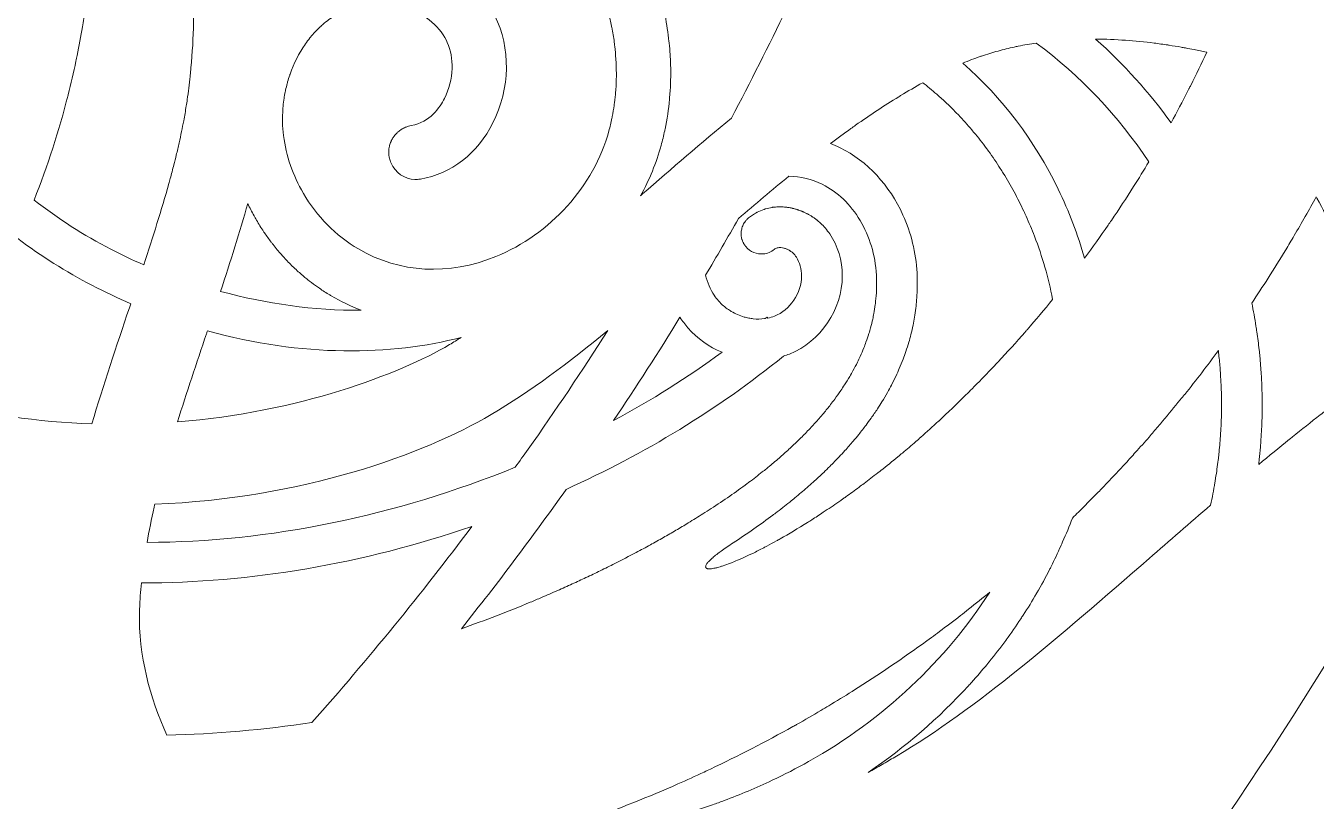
# Model space of a CAD drawing. Header units: millimetres. Extents: x -131 to 670, y -112 to 1620.
# Drawn here: x 575.5 to 638.5, y 616.4 to 654.2 of the extents above; entities that cross this region are included whole.
import ezdxf

# ---------------------------------------------------------------- set-up
doc = ezdxf.new("R2010")
doc.units = ezdxf.units.MM
doc.header["$MEASUREMENT"] = 0
doc.layers.add('Layer 2', color=7, linetype='Continuous')

msp = doc.modelspace()

# ---------------------------------------------------------------- linework, layer by layer
at = {"layer": 'Layer 2', "lineweight": 0}
for points, knots in [([(664.175, 641.206), (662.468, 635.203), (659.629, 627.808), (654.923, 620.434), (649.087, 611.29), (647.33, 603.742), (647.394, 597.102), (644.49, 602.419), (639.906, 607.649), (631.881, 612.396), (637.92, 620.858), (643.304, 629.879), (647.962, 639.405), (655.698, 655.229), (661.109, 671.778), (664.175, 688.645), (664.175, 688.645), (664.175, 641.206), (664.175, 641.206)], [0, 0, 0, 0, 1, 1, 1, 2, 2, 2, 3, 3, 3, 4, 4, 4, 5, 5, 5, 6, 6, 6, 6]), ([(569.285, 653.463), (571.447, 656.451), (573.453, 659.531), (575.301, 662.694), (575.356, 662.788), (575.411, 662.883), (575.466, 662.978), (575.902, 663.729), (576.332, 664.483), (576.75, 665.244), (576.859, 664.038), (576.919, 662.822), (576.923, 661.597), (576.706, 661.38), (576.5, 661.153), (576.29, 660.929), (576.185, 660.817), (576.076, 660.709), (575.973, 660.595), (575.793, 660.397), (575.621, 660.193), (575.447, 659.991), (575.309, 659.831), (575.17, 659.674), (575.036, 659.512), (574.878, 659.32), (574.726, 659.124), (574.573, 658.93), (574.429, 658.747), (574.285, 658.565), (574.146, 658.379), (574.006, 658.193), (573.871, 658.004), (573.736, 657.815), (573.59, 657.612), (573.446, 657.407), (573.305, 657.2), (573.183, 657.02), (573.063, 656.839), (572.945, 656.657), (572.798, 656.431), (572.655, 656.202), (572.514, 655.973), (572.409, 655.802), (572.306, 655.631), (572.204, 655.457), (572.056, 655.205), (571.913, 654.951), (571.773, 654.695), (571.686, 654.537), (571.599, 654.38), (571.516, 654.221), (571.365, 653.935), (571.221, 653.646), (571.079, 653.355), (571.013, 653.219), (570.945, 653.085), (570.881, 652.949), (570.721, 652.608), (570.569, 652.264), (570.422, 651.917), (570.389, 651.841), (570.352, 651.766), (570.32, 651.689), (570.103, 652.015), (569.893, 652.345), (569.692, 652.678), (569.619, 652.8), (569.466, 653.096), (569.285, 653.463)], [0, 0, 0, 0, 1, 1, 1, 2, 2, 2, 3, 3, 3, 4, 4, 4, 5, 5, 5, 6, 6, 6, 7, 7, 7, 8, 8, 8, 9, 9, 9, 10, 10, 10, 11, 11, 11, 12, 12, 12, 13, 13, 13, 14, 14, 14, 15, 15, 15, 16, 16, 16, 17, 17, 17, 18, 18, 18, 19, 19, 19, 20, 20, 20, 21, 21, 21, 22, 22, 22, 23, 23, 23, 23]), ([(591.742, 643.302), (590.634, 643.949), (589.706, 644.903), (589.055, 646.017), (588.549, 646.884), (588.21, 647.847), (588.086, 648.837), (588.031, 649.274), (588.021, 649.712), (588.054, 650.143), (588.055, 650.154), (588.056, 650.164), (588.057, 650.174), (588.067, 650.302), (588.081, 650.429), (588.098, 650.556), (588.102, 650.581), (588.106, 650.607), (588.11, 650.632), (588.127, 650.744), (588.146, 650.855), (588.168, 650.965), (588.174, 650.994), (588.18, 651.023), (588.187, 651.052), (588.21, 651.161), (588.236, 651.268), (588.264, 651.374), (588.271, 651.4), (588.278, 651.427), (588.286, 651.452), (588.317, 651.565), (588.352, 651.676), (588.389, 651.786), (588.395, 651.804), (588.401, 651.822), (588.407, 651.84), (588.59, 652.362), (588.836, 652.851), (589.138, 653.287), (589.143, 653.296), (589.149, 653.303), (589.155, 653.311), (589.224, 653.41), (589.296, 653.506), (589.371, 653.599), (589.381, 653.612), (589.391, 653.625), (589.401, 653.637), (589.474, 653.727), (589.55, 653.813), (589.628, 653.897), (589.638, 653.907), (589.648, 653.918), (589.658, 653.929), (589.741, 654.016), (589.827, 654.1), (589.916, 654.181), (589.921, 654.185), (589.925, 654.189), (589.93, 654.193), (590.122, 654.366), (590.327, 654.521), (590.543, 654.657), (590.684, 654.745), (590.833, 654.822), (590.989, 654.891), (591.013, 654.902), (591.038, 654.912), (591.063, 654.921), (591.193, 654.976), (591.327, 655.024), (591.464, 655.066), (591.498, 655.076), (591.532, 655.085), (591.566, 655.095), (591.706, 655.133), (591.849, 655.164), (591.994, 655.189), (592.02, 655.194), (592.047, 655.199), (592.074, 655.203), (592.248, 655.229), (592.423, 655.246), (592.601, 655.252), (592.703, 655.255), (592.806, 655.254), (592.909, 655.25), (593.004, 655.245), (593.099, 655.238), (593.194, 655.229), (593.243, 655.224), (593.292, 655.218), (593.341, 655.212), (593.438, 655.199), (593.535, 655.183), (593.631, 655.166), (593.731, 655.145), (593.83, 655.123), (593.928, 655.096), (594.891, 654.829), (595.641, 654.253), (596.038, 653.473), (596.054, 653.441), (596.065, 653.406), (596.08, 653.374), (596.247, 653.001), (596.327, 652.561), (596.312, 652.107), (596.295, 651.611), (596.172, 651.1), (595.944, 650.646), (595.729, 650.219), (595.233, 649.479), (594.323, 649.325), (594.234, 649.31), (594.15, 649.284), (594.069, 649.253), (594.062, 649.25), (594.055, 649.246), (594.047, 649.243), (593.977, 649.215), (593.911, 649.181), (593.848, 649.142), (593.833, 649.133), (593.819, 649.122), (593.804, 649.112), (593.751, 649.076), (593.7, 649.037), (593.653, 648.994), (593.638, 648.98), (593.624, 648.965), (593.609, 648.951), (593.566, 648.907), (593.526, 648.861), (593.489, 648.811), (593.476, 648.795), (593.464, 648.779), (593.452, 648.761), (593.417, 648.709), (593.386, 648.655), (593.358, 648.598), (593.35, 648.582), (593.341, 648.566), (593.334, 648.549), (593.306, 648.484), (593.283, 648.418), (593.265, 648.349), (593.263, 648.338), (593.258, 648.328), (593.256, 648.317), (593.237, 648.235), (593.224, 648.152), (593.221, 648.067), (593.218, 647.979), (593.224, 647.89), (593.239, 647.8), (593.24, 647.794), (593.242, 647.79), (593.243, 647.785), (593.258, 647.706), (593.279, 647.629), (593.306, 647.556), (593.306, 647.556), (593.306, 647.556), (593.306, 647.556), (593.315, 647.532), (593.326, 647.511), (593.337, 647.489), (593.54, 647.026), (593.99, 646.714), (594.498, 646.696), (594.585, 646.693), (594.675, 646.699), (594.765, 646.714), (596.268, 646.969), (597.56, 647.968), (598.308, 649.456), (599.15, 651.129), (599.183, 653.129), (598.396, 654.674), (598.395, 654.675), (598.395, 654.675), (598.395, 654.676), (598.395, 654.676), (598.395, 654.676), (598.395, 654.676), (597.656, 656.125), (596.321, 657.18), (594.633, 657.647), (594.632, 657.648), (594.632, 657.648), (594.631, 657.648), (594.481, 657.69), (594.329, 657.723), (594.176, 657.753), (594.131, 657.762), (594.086, 657.771), (594.041, 657.78), (594.026, 657.782), (594.011, 657.786), (593.996, 657.789), (593.932, 657.8), (593.868, 657.809), (593.804, 657.818), (593.79, 657.82), (593.777, 657.821), (593.764, 657.823), (593.635, 657.841), (593.507, 657.856), (593.378, 657.868), (593.361, 657.869), (593.345, 657.872), (593.328, 657.874), (593.263, 657.879), (593.2, 657.885), (593.135, 657.889), (593.125, 657.889), (593.115, 657.889), (593.106, 657.889), (592.956, 657.896), (592.807, 657.897), (592.657, 657.896), (592.602, 657.895), (592.546, 657.9), (592.491, 657.898), (592.49, 657.898), (592.488, 657.898), (592.487, 657.898), (592.452, 657.897), (592.418, 657.891), (592.383, 657.889), (592.222, 657.881), (592.063, 657.867), (591.903, 657.849), (591.886, 657.846), (591.87, 657.846), (591.853, 657.844), (591.807, 657.839), (591.762, 657.833), (591.716, 657.827), (591.704, 657.825), (591.691, 657.821), (591.679, 657.82), (591.495, 657.792), (591.314, 657.759), (591.134, 657.717), (591.125, 657.715), (591.117, 657.714), (591.108, 657.712), (591.074, 657.705), (591.041, 657.694), (591.007, 657.686), (590.988, 657.681), (590.969, 657.674), (590.949, 657.669), (590.808, 657.632), (590.668, 657.591), (590.53, 657.545), (590.509, 657.538), (590.488, 657.534), (590.467, 657.526), (590.434, 657.515), (590.401, 657.505), (590.368, 657.494), (590.359, 657.49), (590.351, 657.486), (590.342, 657.483), (590.169, 657.42), (590, 657.349), (589.834, 657.272), (589.825, 657.268), (589.814, 657.264), (589.805, 657.26), (589.764, 657.241), (589.724, 657.221), (589.684, 657.202), (589.67, 657.195), (589.657, 657.186), (589.644, 657.179), (589.502, 657.108), (589.363, 657.032), (589.227, 656.95), (589.198, 656.933), (589.168, 656.919), (589.14, 656.902), (589.139, 656.902), (589.139, 656.902), (589.138, 656.901), (588.864, 656.73), (588.603, 656.539), (588.356, 656.331), (588.109, 656.123), (587.876, 655.898), (587.655, 655.66), (587.585, 658.717), (587.08, 661.66), (586.138, 664.48), (586.998, 664.769), (587.87, 664.992), (588.747, 665.125), (593.1, 662.166), (597.822, 659.708), (602.828, 657.838), (602.941, 657.619), (603.045, 657.397), (603.146, 657.174), (603.173, 657.112), (603.199, 657.051), (603.226, 656.989), (603.303, 656.811), (603.376, 656.632), (603.445, 656.452), (603.466, 656.4), (603.487, 656.347), (603.506, 656.295), (603.591, 656.065), (603.671, 655.834), (603.743, 655.602), (603.752, 655.572), (603.76, 655.542), (603.769, 655.512), (603.831, 655.308), (603.888, 655.104), (603.939, 654.899), (603.954, 654.841), (603.968, 654.783), (603.982, 654.725), (604.032, 654.516), (604.077, 654.308), (604.116, 654.099), (604.121, 654.073), (604.127, 654.048), (604.132, 654.022), (604.175, 653.783), (604.211, 653.544), (604.24, 653.306), (604.245, 653.265), (604.249, 653.224), (604.253, 653.183), (604.276, 652.982), (604.293, 652.782), (604.306, 652.581), (604.309, 652.534), (604.312, 652.486), (604.315, 652.438), (604.327, 652.202), (604.334, 651.967), (604.331, 651.733), (604.329, 651.513), (604.32, 651.296), (604.305, 651.079), (604.303, 651.043), (604.299, 651.007), (604.296, 650.971), (604.282, 650.793), (604.264, 650.616), (604.242, 650.44), (604.236, 650.394), (604.229, 650.348), (604.223, 650.302), (604.198, 650.124), (604.168, 649.947), (604.134, 649.772), (604.128, 649.741), (604.122, 649.71), (604.116, 649.679), (604.073, 649.469), (604.024, 649.262), (603.967, 649.057), (603.226, 646.364), (601.111, 644.017), (598.447, 642.932), (596.141, 641.993), (593.76, 642.124), (591.742, 643.302)], [0, 0, 0, 0, 1, 1, 1, 2, 2, 2, 3, 3, 3, 4, 4, 4, 5, 5, 5, 6, 6, 6, 7, 7, 7, 8, 8, 8, 9, 9, 9, 10, 10, 10, 11, 11, 11, 12, 12, 12, 13, 13, 13, 14, 14, 14, 15, 15, 15, 16, 16, 16, 17, 17, 17, 18, 18, 18, 19, 19, 19, 20, 20, 20, 21, 21, 21, 22, 22, 22, 23, 23, 23, 24, 24, 24, 25, 25, 25, 26, 26, 26, 27, 27, 27, 28, 28, 28, 29, 29, 29, 30, 30, 30, 31, 31, 31, 32, 32, 32, 33, 33, 33, 34, 34, 34, 35, 35, 35, 36, 36, 36, 37, 37, 37, 38, 38, 38, 39, 39, 39, 40, 40, 40, 41, 41, 41, 42, 42, 42, 43, 43, 43, 44, 44, 44, 45, 45, 45, 46, 46, 46, 47, 47, 47, 48, 48, 48, 49, 49, 49, 50, 50, 50, 51, 51, 51, 52, 52, 52, 53, 53, 53, 54, 54, 54, 55, 55, 55, 56, 56, 56, 57, 57, 57, 58, 58, 58, 59, 59, 59, 60, 60, 60, 61, 61, 61, 62, 62, 62, 63, 63, 63, 64, 64, 64, 65, 65, 65, 66, 66, 66, 67, 67, 67, 68, 68, 68, 69, 69, 69, 70, 70, 70, 71, 71, 71, 72, 72, 72, 73, 73, 73, 74, 74, 74, 75, 75, 75, 76, 76, 76, 77, 77, 77, 78, 78, 78, 79, 79, 79, 80, 80, 80, 81, 81, 81, 82, 82, 82, 83, 83, 83, 84, 84, 84, 85, 85, 85, 86, 86, 86, 87, 87, 87, 88, 88, 88, 89, 89, 89, 90, 90, 90, 91, 91, 91, 92, 92, 92, 93, 93, 93, 94, 94, 94, 95, 95, 95, 96, 96, 96, 97, 97, 97, 98, 98, 98, 99, 99, 99, 100, 100, 100, 101, 101, 101, 102, 102, 102, 103, 103, 103, 104, 104, 104, 105, 105, 105, 106, 106, 106, 107, 107, 107, 108, 108, 108, 109, 109, 109, 110, 110, 110, 111, 111, 111, 112, 112, 112, 113, 113, 113, 114, 114, 114, 115, 115, 115, 116, 116, 116, 117, 117, 117, 118, 118, 118, 119, 119, 119, 120, 120, 120, 121, 121, 121, 122, 122, 122, 123, 123, 123, 124, 124, 124, 125, 125, 125, 125]), ([(579.651, 643.29), (578.333, 643.976), (577.085, 644.779), (575.911, 645.689), (576.57, 647.357), (577.123, 649.067), (577.567, 650.811), (577.569, 650.817), (577.57, 650.824), (577.572, 650.83), (577.71, 651.371), (577.836, 651.916), (577.952, 652.463), (577.972, 652.559), (577.991, 652.654), (578.011, 652.75), (578.106, 653.212), (578.194, 653.676), (578.273, 654.142), (578.296, 654.276), (578.319, 654.41), (578.341, 654.545), (578.412, 654.983), (578.475, 655.422), (578.532, 655.863), (578.551, 656.008), (578.571, 656.152), (578.589, 656.297), (578.644, 656.76), (578.691, 657.224), (578.731, 657.69), (578.741, 657.804), (578.754, 657.918), (578.763, 658.033), (578.809, 658.616), (578.847, 659.202), (578.869, 659.79), (579.313, 660.231), (579.766, 660.664), (580.24, 661.075), (580.48, 661.283), (580.725, 661.48), (580.972, 661.673), (581.142, 661.805), (581.313, 661.934), (581.487, 662.059), (581.591, 662.134), (581.695, 662.208), (581.8, 662.281), (581.973, 662.4), (582.147, 662.516), (582.322, 662.629), (582.385, 662.669), (582.447, 662.712), (582.51, 662.751), (582.598, 662.471), (582.68, 662.189), (582.758, 661.906), (582.773, 661.849), (582.788, 661.792), (582.803, 661.735), (582.864, 661.509), (582.921, 661.283), (582.975, 661.056), (582.993, 660.984), (583.01, 660.911), (583.026, 660.839), (583.079, 660.61), (583.128, 660.382), (583.174, 660.152), (583.186, 660.094), (583.198, 660.037), (583.21, 659.979), (583.323, 659.398), (583.416, 658.812), (583.49, 658.221), (583.497, 658.167), (583.502, 658.112), (583.509, 658.057), (583.537, 657.817), (583.562, 657.576), (583.584, 657.334), (583.591, 657.264), (583.597, 657.194), (583.603, 657.124), (583.623, 656.879), (583.64, 656.633), (583.654, 656.386), (583.656, 656.334), (583.66, 656.283), (583.663, 656.231), (583.678, 655.928), (583.688, 655.623), (583.694, 655.318), (583.699, 654.959), (583.697, 654.597), (583.689, 654.235), (583.688, 654.181), (583.687, 654.126), (583.685, 654.072), (583.665, 653.341), (583.617, 652.603), (583.541, 651.859), (583.537, 651.813), (583.532, 651.767), (583.527, 651.721), (583.487, 651.345), (583.441, 650.969), (583.386, 650.59), (583.372, 650.489), (583.352, 650.385), (583.336, 650.283), (583.298, 650.042), (583.259, 649.8), (583.213, 649.555), (583.18, 649.381), (583.143, 649.204), (583.107, 649.028), (583.069, 648.845), (583.031, 648.662), (582.989, 648.478), (582.945, 648.281), (582.898, 648.083), (582.85, 647.884), (582.812, 647.726), (582.771, 647.567), (582.73, 647.408), (582.673, 647.185), (582.616, 646.962), (582.555, 646.737), (582.533, 646.655), (582.508, 646.572), (582.486, 646.49), (582.129, 645.207), (581.71, 643.886), (581.262, 642.529), (580.7, 642.77), (580.162, 643.025), (579.651, 643.29)], [0, 0, 0, 0, 1, 1, 1, 2, 2, 2, 3, 3, 3, 4, 4, 4, 5, 5, 5, 6, 6, 6, 7, 7, 7, 8, 8, 8, 9, 9, 9, 10, 10, 10, 11, 11, 11, 12, 12, 12, 13, 13, 13, 14, 14, 14, 15, 15, 15, 16, 16, 16, 17, 17, 17, 18, 18, 18, 19, 19, 19, 20, 20, 20, 21, 21, 21, 22, 22, 22, 23, 23, 23, 24, 24, 24, 25, 25, 25, 26, 26, 26, 27, 27, 27, 28, 28, 28, 29, 29, 29, 30, 30, 30, 31, 31, 31, 32, 32, 32, 33, 33, 33, 34, 34, 34, 35, 35, 35, 36, 36, 36, 37, 37, 37, 38, 38, 38, 39, 39, 39, 40, 40, 40, 41, 41, 41, 42, 42, 42, 43, 43, 43, 44, 44, 44, 45, 45, 45, 46, 46, 46, 46]), ([(606.983, 652.123), (606.979, 652.31), (606.972, 652.498), (606.961, 652.686), (606.959, 652.723), (606.957, 652.76), (606.955, 652.797), (606.943, 652.979), (606.928, 653.161), (606.909, 653.343), (606.906, 653.371), (606.904, 653.399), (606.901, 653.426), (606.855, 653.846), (606.792, 654.267), (606.71, 654.687), (606.702, 654.727), (606.693, 654.767), (606.685, 654.807), (606.651, 654.972), (606.615, 655.136), (606.576, 655.3), (606.563, 655.355), (606.55, 655.41), (606.536, 655.465), (606.497, 655.624), (606.454, 655.783), (606.409, 655.941), (606.396, 655.988), (606.384, 656.034), (606.37, 656.081), (606.311, 656.285), (606.248, 656.488), (606.18, 656.691), (608.288, 656.031), (610.44, 655.47), (612.633, 655.02), (611.774, 653.225), (610.877, 651.448), (609.945, 649.686), (608.479, 648.482), (607.037, 647.227), (605.611, 645.985), (605.594, 645.97), (605.577, 645.956), (605.561, 645.942), (605.545, 645.928), (605.53, 645.915), (605.515, 645.901), (605.944, 646.68), (606.285, 647.503), (606.519, 648.353), (606.585, 648.59), (606.641, 648.83), (606.692, 649.071), (606.697, 649.096), (606.703, 649.121), (606.708, 649.146), (606.808, 649.628), (606.881, 650.115), (606.926, 650.608), (606.929, 650.633), (606.931, 650.659), (606.933, 650.684), (606.973, 651.142), (606.99, 651.602), (606.984, 652.066), (606.984, 652.085), (606.983, 652.104), (606.983, 652.123)], [0, 0, 0, 0, 1, 1, 1, 2, 2, 2, 3, 3, 3, 4, 4, 4, 5, 5, 5, 6, 6, 6, 7, 7, 7, 8, 8, 8, 9, 9, 9, 10, 10, 10, 11, 11, 11, 12, 12, 12, 13, 13, 13, 14, 14, 14, 15, 15, 15, 16, 16, 16, 17, 17, 17, 18, 18, 18, 19, 19, 19, 20, 20, 20, 21, 21, 21, 22, 22, 22, 23, 23, 23, 23]), ([(621.244, 652.369), (621.525, 652.489), (621.811, 652.596), (622.098, 652.695), (622.117, 652.702), (622.137, 652.708), (622.157, 652.715), (622.424, 652.806), (622.693, 652.887), (622.963, 652.962), (622.996, 652.97), (623.028, 652.98), (623.061, 652.988), (623.323, 653.059), (623.586, 653.121), (623.851, 653.176), (623.884, 653.183), (623.918, 653.191), (623.952, 653.198), (624.241, 653.257), (624.532, 653.309), (624.823, 653.351), (624.823, 653.351), (624.824, 653.352), (624.824, 653.352), (626.972, 651.762), (628.848, 649.785), (630.321, 647.551), (630.321, 647.551), (630.321, 647.551), (630.321, 647.551), (630.079, 647.148), (629.833, 646.747), (629.582, 646.349), (629.582, 646.349), (629.581, 646.349), (629.581, 646.349), (629.229, 645.791), (628.865, 645.241), (628.493, 644.695), (628.441, 644.618), (628.388, 644.541), (628.335, 644.464), (627.961, 643.921), (627.579, 643.382), (627.185, 642.851), (626.855, 644.012), (626.424, 645.139), (625.902, 646.215), (624.753, 648.582), (623.163, 650.697), (621.244, 652.369)], [0, 0, 0, 0, 1, 1, 1, 2, 2, 2, 3, 3, 3, 4, 4, 4, 5, 5, 5, 6, 6, 6, 7, 7, 7, 8, 8, 8, 9, 9, 9, 10, 10, 10, 11, 11, 11, 12, 12, 12, 13, 13, 13, 14, 14, 14, 15, 15, 15, 16, 16, 16, 17, 17, 17, 17]), ([(627.724, 653.544), (628.706, 653.537), (629.667, 653.463), (630.579, 653.348), (630.579, 653.348), (630.58, 653.348), (630.58, 653.348), (630.805, 653.32), (631.027, 653.289), (631.246, 653.256), (631.27, 653.252), (631.294, 653.248), (631.318, 653.244), (631.514, 653.214), (631.707, 653.183), (631.897, 653.149), (631.967, 653.137), (632.035, 653.123), (632.105, 653.111), (632.248, 653.084), (632.392, 653.058), (632.531, 653.03), (632.737, 652.989), (632.939, 652.947), (633.137, 652.903), (633.137, 652.903), (633.149, 652.901), (633.149, 652.901), (633.149, 652.901), (633.149, 652.901), (633.149, 652.9), (632.897, 652.357), (632.636, 651.82), (632.368, 651.286), (632.344, 651.237), (632.318, 651.187), (632.293, 651.139), (632.273, 651.098), (632.252, 651.057), (632.231, 651.016), (631.965, 650.493), (631.693, 649.973), (631.412, 649.458), (630.339, 650.949), (629.096, 652.322), (627.724, 653.544)], [0, 0, 0, 0, 1, 1, 1, 2, 2, 2, 3, 3, 3, 4, 4, 4, 5, 5, 5, 6, 6, 6, 7, 7, 7, 8, 8, 8, 9, 9, 9, 10, 10, 10, 11, 11, 11, 12, 12, 12, 13, 13, 13, 14, 14, 14, 15, 15, 15, 15]), ([(621.698, 636.482), (621.597, 636.381), (621.496, 636.28), (621.394, 636.178), (620.957, 635.748), (620.516, 635.32), (620.065, 634.903), (620.065, 634.903), (620.062, 634.9), (620.062, 634.9), (620.06, 634.899), (620.059, 634.898), (620.058, 634.896), (619.77, 634.629), (619.483, 634.373), (619.198, 634.121), (619.114, 634.048), (619.032, 633.977), (618.95, 633.905), (618.73, 633.714), (618.51, 633.527), (618.292, 633.345), (618.22, 633.285), (618.149, 633.224), (618.078, 633.165), (617.799, 632.935), (617.522, 632.711), (617.249, 632.495), (617.196, 632.454), (617.144, 632.414), (617.092, 632.374), (616.866, 632.197), (616.642, 632.026), (616.42, 631.86), (616.34, 631.8), (616.26, 631.74), (616.181, 631.681), (615.961, 631.519), (615.744, 631.361), (615.529, 631.208), (615.481, 631.174), (615.432, 631.138), (615.384, 631.105), (615.127, 630.923), (614.874, 630.75), (614.627, 630.584), (614.561, 630.54), (614.497, 630.498), (614.432, 630.455), (614.242, 630.329), (614.054, 630.207), (613.871, 630.089), (613.802, 630.046), (613.734, 630.002), (613.667, 629.96), (613.196, 629.664), (612.747, 629.397), (612.326, 629.159), (612.266, 629.124), (612.206, 629.091), (612.147, 629.059), (611.988, 628.97), (611.833, 628.887), (611.683, 628.807), (611.633, 628.78), (611.582, 628.753), (611.533, 628.727), (611.343, 628.628), (611.16, 628.536), (610.987, 628.451), (610.953, 628.435), (610.924, 628.422), (610.892, 628.407), (610.749, 628.338), (610.613, 628.275), (610.483, 628.216), (610.436, 628.196), (610.39, 628.175), (610.344, 628.156), (610.219, 628.101), (610.1, 628.052), (609.987, 628.007), (609.962, 627.997), (609.934, 627.984), (609.909, 627.975), (609.776, 627.924), (609.655, 627.88), (609.542, 627.843), (609.513, 627.833), (609.487, 627.826), (609.459, 627.817), (609.376, 627.791), (609.298, 627.769), (609.228, 627.751), (609.201, 627.745), (609.174, 627.738), (609.15, 627.733), (609.065, 627.714), (608.987, 627.7), (608.925, 627.695), (608.925, 627.695), (608.923, 627.695), (608.923, 627.695), (608.865, 627.691), (608.82, 627.694), (608.783, 627.702), (608.771, 627.705), (608.764, 627.709), (608.754, 627.713), (608.733, 627.721), (608.716, 627.732), (608.704, 627.746), (608.699, 627.753), (608.695, 627.761), (608.692, 627.769), (608.687, 627.786), (608.688, 627.807), (608.694, 627.83), (608.696, 627.84), (608.697, 627.848), (608.701, 627.859), (608.702, 627.861), (608.703, 627.863), (608.704, 627.865), (608.719, 627.9), (608.745, 627.94), (608.781, 627.986), (608.785, 627.991), (608.791, 627.996), (608.795, 628.002), (608.826, 628.039), (608.867, 628.081), (608.912, 628.125), (608.949, 628.161), (608.99, 628.199), (609.037, 628.239), (609.065, 628.264), (609.097, 628.29), (609.129, 628.317), (609.194, 628.37), (609.265, 628.426), (609.344, 628.486), (609.376, 628.51), (609.408, 628.534), (609.442, 628.558), (609.611, 628.681), (609.807, 628.817), (610.038, 628.966), (610.725, 629.412), (611.367, 629.863), (611.976, 630.318), (612.015, 630.348), (612.057, 630.377), (612.097, 630.407), (612.337, 630.589), (612.567, 630.772), (612.795, 630.955), (612.88, 631.024), (612.968, 631.092), (613.051, 631.16), (613.255, 631.327), (613.448, 631.496), (613.642, 631.664), (613.74, 631.75), (613.84, 631.835), (613.936, 631.921), (614.113, 632.081), (614.282, 632.242), (614.451, 632.403), (614.551, 632.499), (614.652, 632.594), (614.749, 632.691), (614.906, 632.846), (615.056, 633.003), (615.204, 633.159), (615.301, 633.262), (615.399, 633.365), (615.492, 633.468), (615.631, 633.621), (615.764, 633.775), (615.894, 633.929), (615.986, 634.037), (616.077, 634.146), (616.165, 634.254), (616.287, 634.406), (616.405, 634.558), (616.519, 634.71), (616.604, 634.822), (616.686, 634.935), (616.766, 635.048), (616.873, 635.198), (616.977, 635.349), (617.076, 635.5), (617.152, 635.616), (617.225, 635.733), (617.297, 635.85), (617.389, 635.999), (617.479, 636.149), (617.564, 636.3), (617.631, 636.419), (617.694, 636.539), (617.756, 636.659), (617.834, 636.808), (617.912, 636.958), (617.982, 637.108), (618.04, 637.23), (618.092, 637.353), (618.144, 637.475), (618.209, 637.625), (618.274, 637.774), (618.331, 637.925), (618.378, 638.049), (618.419, 638.174), (618.461, 638.299), (618.512, 638.449), (618.565, 638.598), (618.609, 638.748), (618.646, 638.875), (618.675, 639.003), (618.707, 639.13), (618.744, 639.28), (618.785, 639.429), (618.816, 639.58), (618.842, 639.709), (618.859, 639.839), (618.88, 639.968), (618.905, 640.118), (618.934, 640.268), (618.951, 640.418), (618.967, 640.548), (618.972, 640.678), (618.982, 640.808), (618.995, 640.972), (619.011, 641.137), (619.016, 641.302), (619.023, 641.56), (619.021, 641.819), (619.008, 642.078), (619.008, 642.095), (619.009, 642.113), (619.008, 642.13), (618.955, 643.129), (618.715, 644.091), (618.322, 644.958), (617.667, 646.403), (616.589, 647.587), (615.25, 648.243), (615.096, 648.319), (614.937, 648.381), (614.778, 648.442), (614.778, 648.443), (614.779, 648.443), (614.779, 648.444), (615.113, 648.695), (615.449, 648.94), (615.784, 649.18), (615.86, 649.234), (615.936, 649.289), (616.012, 649.342), (616.71, 649.836), (617.411, 650.302), (618.115, 650.732), (618.146, 650.751), (618.178, 650.77), (618.208, 650.789), (618.568, 651.006), (618.927, 651.215), (619.286, 651.413), (619.286, 651.413), (619.289, 651.414), (619.289, 651.414), (619.313, 651.396), (619.335, 651.376), (619.359, 651.357), (619.595, 651.172), (619.826, 650.977), (620.052, 650.778), (620.128, 650.71), (620.203, 650.642), (620.278, 650.574), (620.51, 650.361), (620.737, 650.143), (620.957, 649.916), (620.981, 649.891), (621.006, 649.866), (621.03, 649.841), (621.253, 649.607), (621.468, 649.365), (621.678, 649.117), (621.739, 649.045), (621.8, 648.973), (621.86, 648.9), (622.071, 648.643), (622.277, 648.381), (622.474, 648.111), (622.483, 648.098), (622.492, 648.086), (622.501, 648.073), (622.701, 647.798), (622.89, 647.514), (623.074, 647.226), (623.123, 647.151), (623.17, 647.074), (623.218, 646.998), (623.401, 646.702), (623.578, 646.403), (623.745, 646.095), (623.745, 646.094), (623.746, 646.093), (623.747, 646.092), (623.915, 645.782), (624.071, 645.464), (624.221, 645.143), (624.257, 645.066), (624.293, 644.988), (624.328, 644.91), (624.474, 644.586), (624.615, 644.259), (624.742, 643.926), (625.124, 642.932), (625.422, 641.899), (625.628, 640.843), (625.223, 640.344), (624.807, 639.851), (624.384, 639.364), (624.35, 639.325), (624.315, 639.285), (624.281, 639.246), (623.851, 638.753), (623.413, 638.267), (622.965, 637.789), (622.963, 637.786), (622.961, 637.784), (622.959, 637.782), (622.952, 637.775), (622.944, 637.767), (622.937, 637.76), (622.837, 637.652), (622.731, 637.548), (622.629, 637.443), (622.322, 637.119), (622.014, 636.798), (621.698, 636.482)], [0, 0, 0, 0, 1, 1, 1, 2, 2, 2, 3, 3, 3, 4, 4, 4, 5, 5, 5, 6, 6, 6, 7, 7, 7, 8, 8, 8, 9, 9, 9, 10, 10, 10, 11, 11, 11, 12, 12, 12, 13, 13, 13, 14, 14, 14, 15, 15, 15, 16, 16, 16, 17, 17, 17, 18, 18, 18, 19, 19, 19, 20, 20, 20, 21, 21, 21, 22, 22, 22, 23, 23, 23, 24, 24, 24, 25, 25, 25, 26, 26, 26, 27, 27, 27, 28, 28, 28, 29, 29, 29, 30, 30, 30, 31, 31, 31, 32, 32, 32, 33, 33, 33, 34, 34, 34, 35, 35, 35, 36, 36, 36, 37, 37, 37, 38, 38, 38, 39, 39, 39, 40, 40, 40, 41, 41, 41, 42, 42, 42, 43, 43, 43, 44, 44, 44, 45, 45, 45, 46, 46, 46, 47, 47, 47, 48, 48, 48, 49, 49, 49, 50, 50, 50, 51, 51, 51, 52, 52, 52, 53, 53, 53, 54, 54, 54, 55, 55, 55, 56, 56, 56, 57, 57, 57, 58, 58, 58, 59, 59, 59, 60, 60, 60, 61, 61, 61, 62, 62, 62, 63, 63, 63, 64, 64, 64, 65, 65, 65, 66, 66, 66, 67, 67, 67, 68, 68, 68, 69, 69, 69, 70, 70, 70, 71, 71, 71, 72, 72, 72, 73, 73, 73, 74, 74, 74, 75, 75, 75, 76, 76, 76, 77, 77, 77, 78, 78, 78, 79, 79, 79, 80, 80, 80, 81, 81, 81, 82, 82, 82, 83, 83, 83, 84, 84, 84, 85, 85, 85, 86, 86, 86, 87, 87, 87, 88, 88, 88, 89, 89, 89, 90, 90, 90, 91, 91, 91, 92, 92, 92, 93, 93, 93, 94, 94, 94, 95, 95, 95, 96, 96, 96, 97, 97, 97, 98, 98, 98, 99, 99, 99, 100, 100, 100, 101, 101, 101, 102, 102, 102, 103, 103, 103, 104, 104, 104, 105, 105, 105, 106, 106, 106, 107, 107, 107, 108, 108, 108, 109, 109, 109, 110, 110, 110, 111, 111, 111, 112, 112, 112, 113, 113, 113, 114, 114, 114, 114]), ([(596.768, 624.774), (598.542, 626.998), (600.244, 629.267), (601.882, 631.574), (605.704, 633.297), (609.303, 635.482), (612.49, 638.077), (612.588, 638.107), (612.686, 638.138), (612.782, 638.176), (614.3, 638.783), (615.36, 640.35), (615.358, 641.985), (615.358, 642.74), (615.14, 643.458), (614.746, 644.036), (614.615, 644.229), (614.464, 644.406), (614.296, 644.565), (614.238, 644.619), (614.177, 644.671), (614.113, 644.721), (614.111, 644.723), (614.108, 644.724), (614.105, 644.727), (614.104, 644.727), (614.104, 644.728), (614.103, 644.728), (614.086, 644.741), (614.069, 644.753), (614.052, 644.765), (614.007, 644.799), (613.962, 644.832), (613.915, 644.862), (613.912, 644.865), (613.908, 644.867), (613.904, 644.87), (613.895, 644.876), (613.885, 644.881), (613.876, 644.887), (613.862, 644.895), (613.849, 644.904), (613.836, 644.912), (613.792, 644.938), (613.749, 644.965), (613.703, 644.99), (613.698, 644.993), (613.692, 644.996), (613.687, 644.999), (613.672, 645.007), (613.657, 645.014), (613.642, 645.022), (613.633, 645.026), (613.624, 645.031), (613.614, 645.036), (613.57, 645.059), (613.525, 645.081), (613.479, 645.101), (613.469, 645.106), (613.458, 645.11), (613.448, 645.115), (613.438, 645.119), (613.428, 645.123), (613.419, 645.127), (613.407, 645.132), (613.396, 645.137), (613.384, 645.142), (613.338, 645.161), (613.291, 645.178), (613.243, 645.195), (613.231, 645.199), (613.22, 645.203), (613.208, 645.207), (613.196, 645.211), (613.184, 645.215), (613.173, 645.219), (613.164, 645.222), (613.155, 645.225), (613.146, 645.228), (613.096, 645.244), (613.046, 645.257), (612.996, 645.27), (612.976, 645.275), (612.956, 645.28), (612.937, 645.285), (612.933, 645.286), (612.929, 645.287), (612.926, 645.287), (612.917, 645.289), (612.909, 645.292), (612.901, 645.294), (612.845, 645.306), (612.789, 645.316), (612.732, 645.325), (612.705, 645.329), (612.678, 645.334), (612.652, 645.338), (612.615, 645.343), (612.578, 645.342), (612.541, 645.345), (612.493, 645.349), (612.446, 645.356), (612.399, 645.357), (612.388, 645.358), (612.376, 645.357), (612.365, 645.357), (612.34, 645.358), (612.315, 645.357), (612.29, 645.357), (612.208, 645.356), (612.125, 645.352), (612.043, 645.343), (612.034, 645.342), (612.025, 645.343), (612.016, 645.342), (611.998, 645.339), (611.979, 645.338), (611.96, 645.336), (611.95, 645.334), (611.94, 645.33), (611.929, 645.329), (611.824, 645.313), (611.719, 645.289), (611.615, 645.259), (611.61, 645.257), (611.605, 645.257), (611.6, 645.255), (611.596, 645.254), (611.592, 645.253), (611.588, 645.251), (611.572, 645.247), (611.557, 645.242), (611.542, 645.236), (611.539, 645.236), (611.537, 645.235), (611.534, 645.234), (611.532, 645.233), (611.529, 645.232), (611.527, 645.231), (611.419, 645.194), (611.312, 645.149), (611.207, 645.095), (611.199, 645.091), (611.191, 645.089), (611.183, 645.085), (611.179, 645.083), (611.175, 645.08), (611.17, 645.078), (611.16, 645.072), (611.149, 645.065), (611.139, 645.059), (611.137, 645.058), (611.134, 645.057), (611.132, 645.055), (611.113, 645.045), (611.095, 645.032), (611.076, 645.021), (611.04, 644.999), (611.004, 644.98), (610.969, 644.956), (610.906, 644.915), (610.843, 644.87), (610.782, 644.82), (610.76, 644.802), (610.745, 644.779), (610.724, 644.759), (610.692, 644.728), (610.66, 644.697), (610.633, 644.663), (610.611, 644.634), (610.592, 644.603), (610.573, 644.572), (610.554, 644.54), (610.535, 644.508), (610.519, 644.475), (610.504, 644.442), (610.491, 644.41), (610.479, 644.376), (610.467, 644.34), (610.457, 644.303), (610.449, 644.266), (610.442, 644.233), (610.434, 644.202), (610.43, 644.168), (610.423, 644.116), (610.423, 644.064), (610.425, 644.011), (610.426, 643.994), (610.422, 643.978), (610.424, 643.961), (610.429, 643.901), (610.442, 643.843), (610.458, 643.785), (610.461, 643.772), (610.466, 643.76), (610.47, 643.747), (610.484, 643.703), (610.501, 643.66), (610.522, 643.618), (610.529, 643.603), (610.536, 643.589), (610.544, 643.574), (610.571, 643.525), (610.601, 643.478), (610.637, 643.433), (610.64, 643.43), (610.642, 643.426), (610.645, 643.422), (610.862, 643.157), (611.187, 643.033), (611.505, 643.063), (611.695, 643.08), (611.882, 643.153), (612.041, 643.283), (612.08, 643.315), (612.127, 643.337), (612.178, 643.351), (612.183, 643.352), (612.187, 643.353), (612.192, 643.355), (612.244, 643.367), (612.3, 643.372), (612.358, 643.369), (612.408, 643.366), (612.46, 643.357), (612.512, 643.344), (612.513, 643.344), (612.515, 643.344), (612.516, 643.343), (612.565, 643.331), (612.614, 643.313), (612.661, 643.293), (612.666, 643.291), (612.67, 643.289), (612.675, 643.287), (612.719, 643.267), (612.763, 643.244), (612.804, 643.218), (612.808, 643.215), (612.813, 643.212), (612.818, 643.209), (612.862, 643.18), (612.904, 643.149), (612.941, 643.114), (613.008, 643.051), (613.069, 642.977), (613.123, 642.895), (613.282, 642.647), (613.373, 642.325), (613.373, 641.985), (613.374, 641.156), (612.815, 640.329), (612.044, 640.02), (611.944, 639.98), (611.838, 639.952), (611.731, 639.929), (611.731, 639.929), (611.688, 639.981), (611.688, 639.981), (611.658, 639.955), (611.626, 639.931), (611.595, 639.905), (611.586, 639.904), (611.576, 639.904), (611.567, 639.902), (611.385, 639.879), (611.198, 639.875), (611.011, 639.896), (610.978, 639.899), (610.946, 639.904), (610.913, 639.91), (610.831, 639.922), (610.749, 639.939), (610.667, 639.958), (610.634, 639.967), (610.602, 639.974), (610.57, 639.983), (610.351, 640.046), (610.138, 640.138), (609.94, 640.255), (609.91, 640.273), (609.883, 640.292), (609.854, 640.31), (609.782, 640.357), (609.712, 640.407), (609.645, 640.46), (609.618, 640.481), (609.591, 640.503), (609.565, 640.524), (609.477, 640.6), (609.392, 640.68), (609.316, 640.768), (609.241, 640.854), (609.171, 640.946), (609.107, 641.042), (608.916, 641.332), (608.775, 641.664), (608.684, 642.018), (609.23, 642.937), (609.768, 643.859), (610.293, 644.789), (611.11, 645.49), (611.932, 646.183), (612.758, 646.856), (613.321, 646.834), (613.878, 646.705), (614.377, 646.46), (615.13, 646.091), (615.767, 645.471), (616.228, 644.699), (616.688, 643.928), (616.974, 643.005), (617.026, 642.027), (617.039, 641.781), (617.04, 641.534), (617.03, 641.287), (617.023, 641.111), (617.005, 640.935), (616.986, 640.759), (616.981, 640.703), (616.979, 640.647), (616.972, 640.59), (616.953, 640.443), (616.924, 640.295), (616.896, 640.148), (616.88, 640.059), (616.868, 639.97), (616.848, 639.881), (616.818, 639.74), (616.777, 639.599), (616.739, 639.458), (616.713, 639.364), (616.691, 639.27), (616.662, 639.175), (616.619, 639.037), (616.568, 638.898), (616.517, 638.76), (616.482, 638.664), (616.45, 638.568), (616.411, 638.473), (616.356, 638.336), (616.294, 638.198), (616.231, 638.061), (616.188, 637.966), (616.146, 637.87), (616.098, 637.775), (616.031, 637.638), (615.957, 637.501), (615.882, 637.364), (615.83, 637.27), (615.778, 637.175), (615.723, 637.081), (615.642, 636.944), (615.556, 636.807), (615.468, 636.67), (615.409, 636.577), (615.348, 636.484), (615.285, 636.392), (615.191, 636.254), (615.093, 636.116), (614.991, 635.979), (614.925, 635.888), (614.856, 635.798), (614.786, 635.708), (614.678, 635.569), (614.567, 635.43), (614.451, 635.291), (614.378, 635.204), (614.303, 635.117), (614.227, 635.03), (614.104, 634.889), (613.978, 634.748), (613.847, 634.607), (613.77, 634.524), (613.689, 634.442), (613.609, 634.359), (613.469, 634.215), (613.328, 634.071), (613.181, 633.928), (613.101, 633.851), (613.017, 633.773), (612.934, 633.696), (612.776, 633.548), (612.618, 633.4), (612.451, 633.253), (612.373, 633.184), (612.291, 633.116), (612.211, 633.047), (612.03, 632.892), (611.849, 632.737), (611.658, 632.582), (611.592, 632.528), (611.521, 632.474), (611.453, 632.421), (611.241, 632.252), (611.027, 632.084), (610.803, 631.916), (610.776, 631.895), (610.746, 631.875), (610.718, 631.854), (610.166, 631.444), (609.581, 631.037), (608.957, 630.633), (608.825, 630.547), (608.688, 630.464), (608.554, 630.379), (608.319, 630.23), (608.084, 630.082), (607.844, 629.936), (607.645, 629.815), (607.443, 629.696), (607.241, 629.577), (607.037, 629.457), (606.832, 629.338), (606.625, 629.221), (606.415, 629.101), (606.205, 628.981), (605.991, 628.864), (605.764, 628.739), (605.532, 628.616), (605.301, 628.494), (604.957, 628.311), (604.609, 628.13), (604.255, 627.952), (604.021, 627.834), (603.787, 627.716), (603.548, 627.6), (603.317, 627.488), (603.083, 627.377), (602.849, 627.267), (602.627, 627.163), (602.404, 627.059), (602.179, 626.957), (601.943, 626.849), (601.706, 626.742), (601.466, 626.636), (601.206, 626.521), (600.941, 626.409), (600.677, 626.297), (600.495, 626.219), (600.315, 626.14), (600.131, 626.064), (599.044, 625.614), (597.923, 625.184), (596.768, 624.774)], [0, 0, 0, 0, 1, 1, 1, 2, 2, 2, 3, 3, 3, 4, 4, 4, 5, 5, 5, 6, 6, 6, 7, 7, 7, 8, 8, 8, 9, 9, 9, 10, 10, 10, 11, 11, 11, 12, 12, 12, 13, 13, 13, 14, 14, 14, 15, 15, 15, 16, 16, 16, 17, 17, 17, 18, 18, 18, 19, 19, 19, 20, 20, 20, 21, 21, 21, 22, 22, 22, 23, 23, 23, 24, 24, 24, 25, 25, 25, 26, 26, 26, 27, 27, 27, 28, 28, 28, 29, 29, 29, 30, 30, 30, 31, 31, 31, 32, 32, 32, 33, 33, 33, 34, 34, 34, 35, 35, 35, 36, 36, 36, 37, 37, 37, 38, 38, 38, 39, 39, 39, 40, 40, 40, 41, 41, 41, 42, 42, 42, 43, 43, 43, 44, 44, 44, 45, 45, 45, 46, 46, 46, 47, 47, 47, 48, 48, 48, 49, 49, 49, 50, 50, 50, 51, 51, 51, 52, 52, 52, 53, 53, 53, 54, 54, 54, 55, 55, 55, 56, 56, 56, 57, 57, 57, 58, 58, 58, 59, 59, 59, 60, 60, 60, 61, 61, 61, 62, 62, 62, 63, 63, 63, 64, 64, 64, 65, 65, 65, 66, 66, 66, 67, 67, 67, 68, 68, 68, 69, 69, 69, 70, 70, 70, 71, 71, 71, 72, 72, 72, 73, 73, 73, 74, 74, 74, 75, 75, 75, 76, 76, 76, 77, 77, 77, 78, 78, 78, 79, 79, 79, 80, 80, 80, 81, 81, 81, 82, 82, 82, 83, 83, 83, 84, 84, 84, 85, 85, 85, 86, 86, 86, 87, 87, 87, 88, 88, 88, 89, 89, 89, 90, 90, 90, 91, 91, 91, 92, 92, 92, 93, 93, 93, 94, 94, 94, 95, 95, 95, 96, 96, 96, 97, 97, 97, 98, 98, 98, 99, 99, 99, 100, 100, 100, 101, 101, 101, 102, 102, 102, 103, 103, 103, 104, 104, 104, 105, 105, 105, 106, 106, 106, 107, 107, 107, 108, 108, 108, 109, 109, 109, 110, 110, 110, 111, 111, 111, 112, 112, 112, 113, 113, 113, 114, 114, 114, 115, 115, 115, 116, 116, 116, 117, 117, 117, 118, 118, 118, 119, 119, 119, 120, 120, 120, 121, 121, 121, 122, 122, 122, 123, 123, 123, 124, 124, 124, 125, 125, 125, 126, 126, 126, 127, 127, 127, 128, 128, 128, 129, 129, 129, 130, 130, 130, 131, 131, 131, 132, 132, 132, 133, 133, 133, 134, 134, 134, 135, 135, 135, 136, 136, 136, 137, 137, 137, 138, 138, 138, 139, 139, 139, 140, 140, 140, 141, 141, 141, 142, 142, 142, 143, 143, 143, 144, 144, 144, 145, 145, 145, 146, 146, 146, 147, 147, 147, 148, 148, 148, 148]), ([(635.828, 636.914), (635.823, 637.002), (635.816, 637.089), (635.811, 637.178), (635.793, 637.474), (635.77, 637.769), (635.741, 638.064), (635.731, 638.172), (635.72, 638.279), (635.708, 638.387), (635.675, 638.677), (635.637, 638.966), (635.594, 639.255), (635.58, 639.348), (635.568, 639.441), (635.553, 639.533), (635.493, 639.911), (635.425, 640.288), (635.346, 640.661), (635.615, 641.064), (635.881, 641.468), (636.141, 641.876), (636.434, 642.334), (636.722, 642.794), (637.003, 643.258), (637.142, 643.488), (637.278, 643.72), (637.414, 643.952), (637.783, 644.577), (638.145, 645.206), (638.49, 645.844), (638.491, 645.845), (638.492, 645.846), (638.492, 645.847), (638.504, 645.824), (638.516, 645.802), (638.528, 645.779), (638.822, 645.25), (639.107, 644.718), (639.384, 644.182), (639.43, 644.091), (639.475, 644), (639.521, 643.909), (639.782, 643.398), (640.038, 642.885), (640.284, 642.368), (640.292, 642.35), (640.301, 642.332), (640.31, 642.313), (640.863, 641.147), (641.38, 639.967), (641.861, 638.777), (641.864, 638.77), (641.866, 638.764), (641.869, 638.758), (641.541, 638.117), (641.208, 637.483), (640.874, 636.848), (640.789, 636.786), (640.702, 636.727), (640.618, 636.665), (640.499, 636.578), (640.381, 636.487), (640.263, 636.399), (640.259, 636.397), (640.255, 636.394), (640.252, 636.391), (640.251, 636.39), (640.25, 636.39), (640.25, 636.39), (639.825, 636.075), (639.402, 635.757), (638.981, 635.433), (638.885, 635.359), (638.789, 635.282), (638.693, 635.207), (638.238, 634.854), (637.784, 634.497), (637.334, 634.135), (637.284, 634.095), (637.236, 634.055), (637.187, 634.015), (636.684, 633.61), (636.183, 633.2), (635.685, 632.787), (635.695, 632.865), (635.7, 632.944), (635.709, 633.022), (635.731, 633.225), (635.752, 633.427), (635.769, 633.63), (635.78, 633.756), (635.788, 633.882), (635.797, 634.009), (635.809, 634.182), (635.819, 634.357), (635.828, 634.531), (635.834, 634.654), (635.84, 634.777), (635.844, 634.901), (635.852, 635.132), (635.856, 635.362), (635.857, 635.593), (635.859, 636.034), (635.849, 636.474), (635.828, 636.914)], [0, 0, 0, 0, 1, 1, 1, 2, 2, 2, 3, 3, 3, 4, 4, 4, 5, 5, 5, 6, 6, 6, 7, 7, 7, 8, 8, 8, 9, 9, 9, 10, 10, 10, 11, 11, 11, 12, 12, 12, 13, 13, 13, 14, 14, 14, 15, 15, 15, 16, 16, 16, 17, 17, 17, 18, 18, 18, 19, 19, 19, 20, 20, 20, 21, 21, 21, 22, 22, 22, 23, 23, 23, 24, 24, 24, 25, 25, 25, 26, 26, 26, 27, 27, 27, 28, 28, 28, 29, 29, 29, 30, 30, 30, 31, 31, 31, 32, 32, 32, 33, 33, 33, 34, 34, 34, 35, 35, 35, 35]), ([(586.337, 645.527), (586.339, 645.522), (586.341, 645.519), (586.343, 645.514), (586.438, 645.314), (586.541, 645.117), (586.648, 644.923), (586.674, 644.874), (586.701, 644.826), (586.728, 644.778), (586.836, 644.589), (586.949, 644.403), (587.069, 644.22), (587.096, 644.179), (587.125, 644.139), (587.153, 644.098), (587.258, 643.942), (587.367, 643.789), (587.481, 643.64), (587.512, 643.599), (587.542, 643.557), (587.574, 643.516), (587.705, 643.348), (587.842, 643.185), (587.983, 643.025), (588.025, 642.977), (588.069, 642.93), (588.112, 642.882), (588.248, 642.735), (588.386, 642.59), (588.53, 642.45), (588.568, 642.414), (588.606, 642.378), (588.645, 642.342), (588.786, 642.21), (588.931, 642.081), (589.08, 641.956), (589.142, 641.904), (589.205, 641.854), (589.268, 641.804), (589.39, 641.707), (589.514, 641.613), (589.641, 641.522), (589.706, 641.475), (589.77, 641.428), (589.836, 641.382), (590.002, 641.269), (590.17, 641.161), (590.342, 641.059), (590.365, 641.045), (590.386, 641.029), (590.409, 641.016), (590.885, 640.738), (591.376, 640.508), (591.877, 640.315), (589.579, 640.29), (587.222, 640.64), (585.013, 641.233), (585.495, 642.693), (585.95, 644.124), (586.337, 645.527)], [0, 0, 0, 0, 1, 1, 1, 2, 2, 2, 3, 3, 3, 4, 4, 4, 5, 5, 5, 6, 6, 6, 7, 7, 7, 8, 8, 8, 9, 9, 9, 10, 10, 10, 11, 11, 11, 12, 12, 12, 13, 13, 13, 14, 14, 14, 15, 15, 15, 16, 16, 16, 17, 17, 17, 18, 18, 18, 19, 19, 19, 20, 20, 20, 20]), ([(570.951, 635.907), (570.922, 636.092), (570.904, 636.28), (570.878, 636.466), (570.944, 636.557), (571.005, 636.651), (571.07, 636.743), (571.25, 636.998), (571.429, 637.255), (571.603, 637.514), (571.722, 637.69), (571.839, 637.867), (571.955, 638.045), (572.076, 638.23), (572.194, 638.416), (572.311, 638.603), (572.587, 639.039), (572.854, 639.479), (573.113, 639.924), (573.139, 639.969), (573.166, 640.014), (573.192, 640.059), (573.363, 640.355), (573.529, 640.653), (573.692, 640.952), (573.699, 640.964), (573.706, 640.977), (573.712, 640.99), (574.215, 641.913), (574.682, 642.852), (575.114, 643.808), (576.26, 642.955), (577.466, 642.191), (578.736, 641.53), (579.367, 641.202), (579.998, 640.906), (580.627, 640.633), (580.605, 640.566), (580.583, 640.503), (580.561, 640.436), (579.93, 638.564), (579.291, 636.667), (578.735, 634.77), (576.096, 634.859), (573.499, 635.242), (570.951, 635.907)], [0, 0, 0, 0, 1, 1, 1, 2, 2, 2, 3, 3, 3, 4, 4, 4, 5, 5, 5, 6, 6, 6, 7, 7, 7, 8, 8, 8, 9, 9, 9, 10, 10, 10, 11, 11, 11, 12, 12, 12, 13, 13, 13, 14, 14, 14, 15, 15, 15, 15]), ([(607.438, 639.967), (607.555, 639.789), (607.683, 639.62), (607.822, 639.46), (608.287, 638.928), (608.864, 638.526), (609.489, 638.26), (607.815, 637.034), (606.04, 635.922), (604.194, 634.925), (605.309, 636.587), (606.393, 638.266), (607.438, 639.967)], [0, 0, 0, 0, 1, 1, 1, 2, 2, 2, 3, 3, 3, 4, 4, 4, 4]), ([(598.214, 635.22), (600.139, 636.357), (602.018, 637.767), (603.913, 639.319), (602.666, 637.36), (601.366, 635.431), (600.024, 633.526), (599.818, 633.233), (599.601, 632.947), (599.393, 632.655), (593.595, 630.286), (587.366, 629.001), (581.424, 628.983), (581.525, 629.549), (581.638, 630.119), (581.769, 630.696), (581.78, 630.746), (581.791, 630.795), (581.802, 630.845), (588.993, 631.139), (594.907, 633.266), (598.214, 635.22)], [0, 0, 0, 0, 1, 1, 1, 2, 2, 2, 3, 3, 3, 4, 4, 4, 5, 5, 5, 6, 6, 6, 7, 7, 7, 7]), ([(584.323, 639.166), (584.339, 639.213), (584.354, 639.259), (584.37, 639.306), (588.996, 638.024), (593.359, 638.098), (596.752, 638.985), (596.566, 638.867), (596.38, 638.748), (596.194, 638.638), (593.742, 637.189), (588.791, 635.331), (582.91, 634.863), (583.356, 636.298), (583.842, 637.739), (584.323, 639.166)], [0, 0, 0, 0, 1, 1, 1, 2, 2, 2, 3, 3, 3, 4, 4, 4, 5, 5, 5, 5]), ([(618.012, 618.561), (618.009, 618.559), (618.006, 618.557), (618.002, 618.556), (617.798, 618.435), (617.584, 618.31), (617.362, 618.182), (617.344, 618.172), (617.324, 618.161), (617.306, 618.15), (617.085, 618.024), (616.856, 617.894), (616.62, 617.763), (618.438, 618.991), (620.083, 620.419), (621.523, 621.992), (621.571, 622.045), (621.618, 622.098), (621.665, 622.15), (621.926, 622.44), (622.18, 622.734), (622.427, 623.033), (622.46, 623.073), (622.494, 623.112), (622.526, 623.152), (622.808, 623.498), (623.081, 623.849), (623.343, 624.205), (623.349, 624.213), (623.355, 624.222), (623.36, 624.23), (623.606, 624.565), (623.841, 624.906), (624.068, 625.25), (624.11, 625.313), (624.152, 625.377), (624.193, 625.44), (624.417, 625.785), (624.633, 626.133), (624.838, 626.485), (624.844, 626.496), (624.851, 626.506), (624.857, 626.517), (625.075, 626.893), (625.281, 627.273), (625.478, 627.657), (625.504, 627.707), (625.527, 627.757), (625.552, 627.807), (625.718, 628.137), (625.876, 628.471), (626.026, 628.806), (626.056, 628.874), (626.087, 628.941), (626.117, 629.009), (626.284, 629.393), (626.444, 629.778), (626.589, 630.168), (626.689, 630.265), (626.785, 630.365), (626.884, 630.463), (627.187, 630.761), (627.487, 631.062), (627.783, 631.365), (627.949, 631.534), (628.113, 631.703), (628.276, 631.874), (628.582, 632.193), (628.883, 632.515), (629.182, 632.84), (629.348, 633.02), (629.513, 633.202), (629.676, 633.384), (629.897, 633.63), (630.117, 633.874), (630.334, 634.123), (630.334, 634.124), (630.335, 634.125), (630.336, 634.125), (630.407, 634.207), (630.477, 634.291), (630.548, 634.374), (630.699, 634.548), (630.848, 634.724), (630.997, 634.9), (631.286, 635.243), (631.571, 635.587), (631.852, 635.935), (631.924, 636.023), (631.999, 636.109), (632.07, 636.198), (632.071, 636.199), (632.073, 636.201), (632.075, 636.203), (632.638, 636.906), (633.185, 637.62), (633.717, 638.343), (633.721, 638.309), (633.723, 638.275), (633.727, 638.241), (633.755, 638.003), (633.778, 637.764), (633.797, 637.525), (633.806, 637.415), (633.813, 637.304), (633.821, 637.194), (633.832, 637.021), (633.842, 636.848), (633.849, 636.675), (633.854, 636.559), (633.859, 636.442), (633.863, 636.326), (633.868, 636.123), (633.87, 635.921), (633.87, 635.718), (633.87, 635.65), (633.872, 635.581), (633.871, 635.513), (633.868, 635.141), (633.854, 634.77), (633.833, 634.399), (633.828, 634.32), (633.821, 634.242), (633.816, 634.163), (633.796, 633.872), (633.771, 633.581), (633.74, 633.29), (633.73, 633.195), (633.719, 633.099), (633.707, 633.003), (633.672, 632.709), (633.631, 632.416), (633.584, 632.123), (633.573, 632.051), (633.563, 631.979), (633.551, 631.907), (633.488, 631.538), (633.419, 631.17), (633.339, 630.805), (633.338, 630.805), (633.337, 630.804), (633.337, 630.803), (632.329, 629.939), (631.329, 629.068), (630.334, 628.202), (626.002, 624.428), (621.91, 620.864), (618.012, 618.561)], [0, 0, 0, 0, 1, 1, 1, 2, 2, 2, 3, 3, 3, 4, 4, 4, 5, 5, 5, 6, 6, 6, 7, 7, 7, 8, 8, 8, 9, 9, 9, 10, 10, 10, 11, 11, 11, 12, 12, 12, 13, 13, 13, 14, 14, 14, 15, 15, 15, 16, 16, 16, 17, 17, 17, 18, 18, 18, 19, 19, 19, 20, 20, 20, 21, 21, 21, 22, 22, 22, 23, 23, 23, 24, 24, 24, 25, 25, 25, 26, 26, 26, 27, 27, 27, 28, 28, 28, 29, 29, 29, 30, 30, 30, 31, 31, 31, 32, 32, 32, 33, 33, 33, 34, 34, 34, 35, 35, 35, 36, 36, 36, 37, 37, 37, 38, 38, 38, 39, 39, 39, 40, 40, 40, 41, 41, 41, 42, 42, 42, 43, 43, 43, 44, 44, 44, 45, 45, 45, 46, 46, 46, 47, 47, 47, 48, 48, 48, 49, 49, 49, 49]), ([(581.067, 625.919), (581.073, 626.043), (581.077, 626.166), (581.086, 626.291), (581.087, 626.319), (581.09, 626.348), (581.092, 626.377), (581.107, 626.586), (581.124, 626.798), (581.145, 627.01), (586.457, 626.997), (591.989, 627.951), (597.276, 629.757), (594.815, 626.48), (592.217, 623.286), (589.469, 620.194), (587.135, 619.846), (584.771, 619.637), (582.387, 619.578), (581.568, 621.409), (580.996, 623.471), (581.054, 625.613), (581.057, 625.714), (581.063, 625.817), (581.067, 625.919)], [0, 0, 0, 0, 1, 1, 1, 2, 2, 2, 3, 3, 3, 4, 4, 4, 5, 5, 5, 6, 6, 6, 7, 7, 7, 8, 8, 8, 8]), ([(602.497, 614.631), (601.507, 614.494), (600.53, 614.399), (599.577, 614.341), (600.051, 614.482), (600.522, 614.631), (600.992, 614.782), (601.083, 614.812), (601.173, 614.841), (601.263, 614.87), (601.732, 615.024), (602.199, 615.182), (602.665, 615.346), (602.687, 615.354), (602.709, 615.362), (602.732, 615.37), (604.198, 615.889), (605.644, 616.461), (607.071, 617.082), (607.157, 617.12), (607.245, 617.158), (607.332, 617.196), (607.763, 617.386), (608.192, 617.581), (608.619, 617.78), (608.721, 617.828), (608.821, 617.876), (608.922, 617.923), (610.287, 618.569), (611.63, 619.26), (612.949, 619.999), (613.01, 620.033), (613.071, 620.066), (613.132, 620.1), (613.527, 620.323), (613.919, 620.551), (614.309, 620.782), (614.44, 620.86), (614.571, 620.937), (614.701, 621.016), (615.084, 621.245), (615.464, 621.477), (615.842, 621.715), (615.939, 621.776), (616.035, 621.839), (616.131, 621.9), (617.35, 622.675), (618.544, 623.491), (619.71, 624.346), (619.84, 624.441), (619.97, 624.536), (620.1, 624.632), (620.443, 624.888), (620.784, 625.147), (621.123, 625.41), (621.258, 625.515), (621.392, 625.62), (621.526, 625.726), (621.872, 625.999), (622.216, 626.272), (622.556, 626.551), (620.416, 623.238), (617.377, 620.345), (613.711, 618.287), (613.125, 617.959), (612.535, 617.656), (611.942, 617.375), (611.163, 617.006), (610.379, 616.682), (609.593, 616.389), (609.405, 616.319), (609.216, 616.25), (609.027, 616.184), (607.978, 615.817), (606.928, 615.512), (605.885, 615.263), (605.747, 615.23), (605.608, 615.198), (605.47, 615.167), (604.469, 614.941), (603.476, 614.765), (602.497, 614.631)], [0, 0, 0, 0, 1, 1, 1, 2, 2, 2, 3, 3, 3, 4, 4, 4, 5, 5, 5, 6, 6, 6, 7, 7, 7, 8, 8, 8, 9, 9, 9, 10, 10, 10, 11, 11, 11, 12, 12, 12, 13, 13, 13, 14, 14, 14, 15, 15, 15, 16, 16, 16, 17, 17, 17, 18, 18, 18, 19, 19, 19, 20, 20, 20, 21, 21, 21, 22, 22, 22, 23, 23, 23, 24, 24, 24, 25, 25, 25, 26, 26, 26, 27, 27, 27, 27])]:
    msp.add_open_spline(points, degree=3, knots=knots, dxfattribs=at)

doc.saveas('drawing.dxf')
